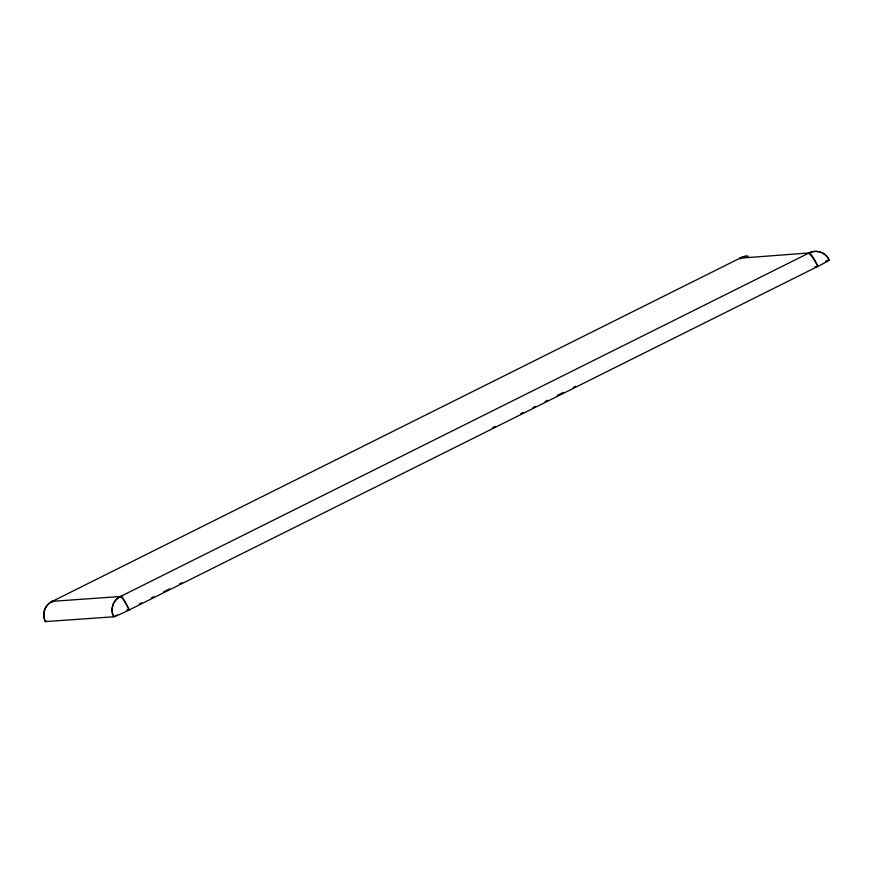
<?xml version="1.0" encoding="UTF-8"?>
<svg xmlns="http://www.w3.org/2000/svg" width="873" height="873" viewBox="0 0 873 873"><rect width="100%" height="100%" fill="white"/><g stroke="black" fill="none" stroke-linecap="round" stroke-linejoin="round"><path stroke-width="1.31" d="M51.878 601.464L52.969 600.897L51.878 601.464A15.136 1.997 63.5 0 0 51.769 601.835M117.244 614.963L113.632 616.785L45.331 621.609L44.065 617.866A15.136 14.983 86 0 1 50.405 602.326L740.795 257.764A15.136 14.983 86 0 1 746.437 256.226M815.753 266.516L814.891 266.952L817.914 266.363A15.136 0.818 -26.1 0 0 829.186 259.816L827.004 256.531A15.114 15.059 -77.3 0 0 822.344 252.93M139.254 604.007L141.688 602.785M151.444 597.918L153.877 596.706M163.633 591.839L169.722 588.806M179.478 583.939L181.911 582.717M492.743 427.661L495.177 426.439M520.777 413.671L523.211 412.449M532.966 407.593L535.4 406.371M545.156 401.504L547.589 400.292M557.345 395.425L563.434 392.392M573.19 387.525L575.623 386.303M127.949 609.649L127.065 610.085L129.215 609.932L127.458 606.408A15.114 1.015 63.7 0 0 121.522 596.215L118.542 597.536A15.114 14.797 79 0 0 112.366 613.042L113.632 616.785A15.136 0.818 -26.1 0 0 129.215 609.932L817.914 266.363L816.113 262.849A15.136 1.997 63.5 0 0 809.107 252.941L810.842 252.166A15.114 15.059 -77.3 0 1 820.522 252.177M808.682 253.41L809.107 252.941A15.136 14.983 86 0 1 827.004 256.531L828.204 258.102M817.914 266.363L816.091 262.871A15.114 2.968 63.3 0 0 808.693 253.41M129.215 609.932L127.425 606.419A15.136 1.997 63.5 0 0 120.409 596.51L52.107 601.333L50.525 602.315A15.114 15.059 -77.3 0 0 44.076 617.866L44.578 619.775M112.879 614.952L112.377 613.042A15.136 14.983 86 0 1 120.409 596.51L809.107 252.941L739.911 258.201A15.114 1.015 63.7 0 0 739.813 258.583M740.479 258.855A15.136 1.997 63.5 0 1 740.795 257.764L742.781 256.968A15.114 14.797 79 0 1 748.499 256.204M45.331 621.609A15.136 0.818 -26.1 0 1 46.051 620.779M52.315 602.152A15.114 2.968 63.3 0 1 52.631 601.082M829.186 259.816L825.825 261.485L829.186 259.816"/></g></svg>
